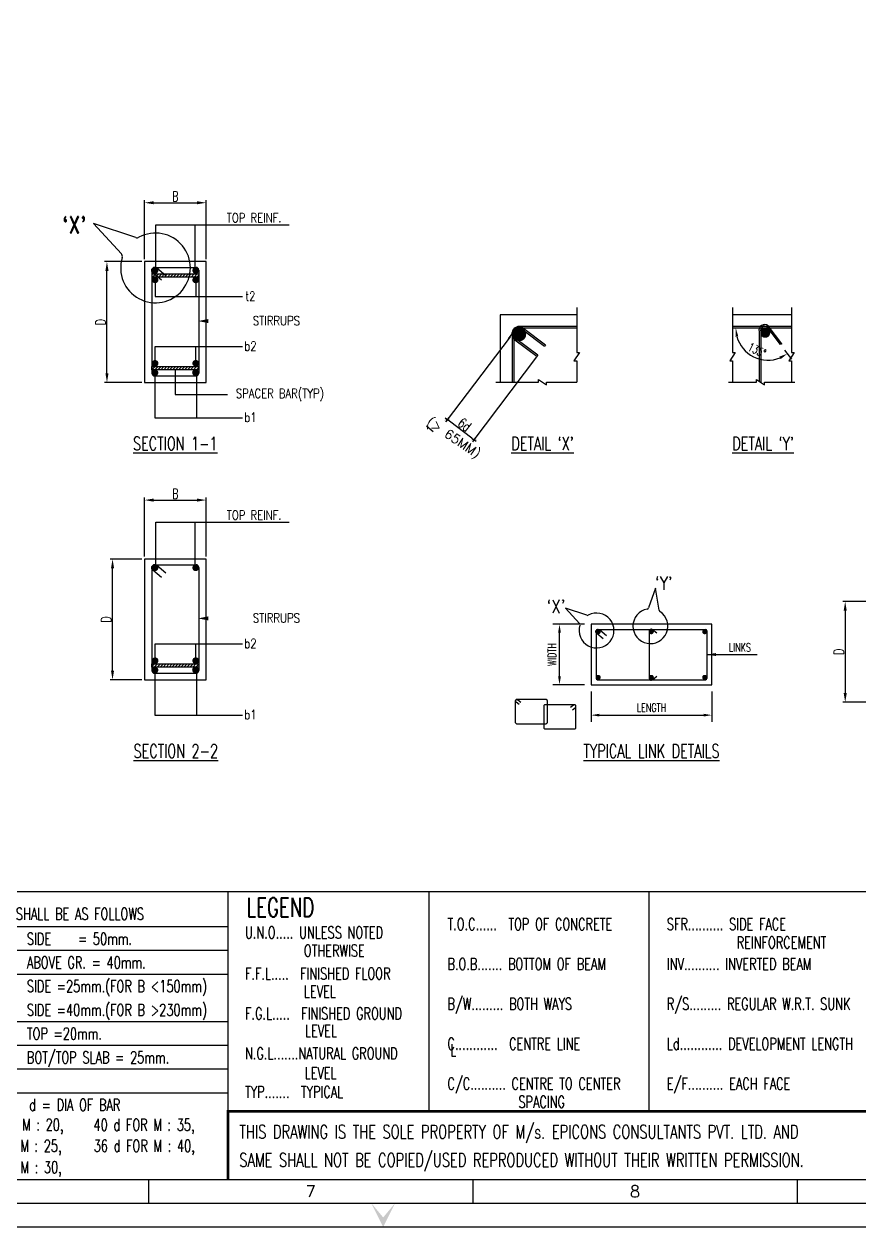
# Model space of a CAD drawing. Extents: x 520771 to 639546, y -254136 to -170582.
# Drawn here: x 576447 to 601327, y -254136 to -218305 of the extents above; entities that cross this region are included whole.
import ezdxf
from ezdxf.enums import TextEntityAlignment as Align

# ---------------------------------------------------------------- set-up
doc = ezdxf.new("R2010")
doc.units = 0
doc.header["$LTSCALE"] = 500
doc.header["$MEASUREMENT"] = 0
doc.layers.get('DEFPOINTS').update_dxf_attribs({"color": 4})
for name, color, linetype in [('BEAM', 4, 'Continuous'), ('DIM', 5, 'Continuous'), ('DIM1', 5, 'Continuous'), ('LINK', 2, 'Continuous'), ('notes', 1, 'Continuous'), ('PNA', 10, 'Continuous'), ('REINFORCEMENT', 6, 'Continuous'), ('STEEL', 6, 'Continuous'), ('TEXT (SHEET)', 4, 'Continuous'), ('TEXT1', 2, 'Continuous'), ('TITLE', 4, 'Continuous'), ('TXT', 4, 'Continuous'), ('TXT1', 2, 'Continuous')]:
    doc.layers.add(name, color=color, linetype=linetype)
doc.layers.add('HEADING-TXT', color=1, linetype='Continuous', lineweight=25)
doc.styles.add('ROMAND', font='romand')
doc.styles.add('ROMANS', font='r.shx', dxfattribs={"width": 0.7, "bigfont": 'bigfont.shx'})
doc.styles.add('ROMENT', font='r.shx', dxfattribs={"bigfont": 'bigfont.shx'})
doc.dimstyles.new('Copy of INT2TIMES', dxfattribs={"dimtxt": 300, "dimasz": 275, "dimexe": 75, "dimexo": 75, "dimgap": 40, "dimtad": 1, "dimdec": 0, "dimlfac": 0.5, "dimrnd": 5, "dimzin": 0, "dimdsep": 46, "dimtxsty": 'ROMANS', "dimcen": -1, "dimclrd": 5, "dimclre": 5, "dimclrt": 4, "dimadec": 0, "dimazin": 0, "dimtfac": 1, "dimtdec": 0, "dimtix": 1, "dimtofl": 0, "dimtmove": 2, "dimatfit": 3, "dimfxl": 1, "dimtolj": 1, "dimtzin": 0, "dimarcsym": 0})
doc.dimstyles.new('dim25', dxfattribs={"dimtxt": 250, "dimasz": 250, "dimexe": 200, "dimexo": 200, "dimgap": 100, "dimtad": 1, "dimdec": 0, "dimlfac": 0.25, "dimzin": 0, "dimdsep": 46, "dimtxsty": 'ROMANS', "dimcen": 0, "dimclrd": 5, "dimclre": 5, "dimclrt": 4, "dimadec": 0, "dimazin": 0, "dimtfac": 1, "dimtdec": 0, "dimtix": 1, "dimtofl": 0, "dimtmove": 2, "dimatfit": 3, "dimfxl": 1, "dimtolj": 1, "dimtzin": 0, "dimlwd": -1, "dimlwe": -1, "dimarcsym": 0})
doc.dimstyles.new('INT$7', dxfattribs={"dimtxt": 9, "dimasz": 8, "dimexe": 8, "dimexo": 3, "dimgap": 2, "dimtad": 1, "dimdec": 0, "dimzin": 0, "dimdsep": 46, "dimtxsty": 'ROMANS', "dimblk": 'DIMTICK', "dimcen": -0.25, "dimclrd": 5, "dimclre": 5, "dimclrt": 4, "dimadec": 0, "dimazin": 0, "dimtfac": 1, "dimtdec": 0, "dimtix": 1, "dimtofl": 0, "dimtmove": 2, "dimatfit": 3, "dimldrblk": 'DIMTICK', "dimfxl": 1, "dimtolj": 1, "dimtzin": 0, "dimarcsym": 0})
doc.dimstyles.new('INT25', dxfattribs={"dimtxt": 250, "dimasz": 80, "dimexe": 60, "dimexo": 60, "dimgap": 40, "dimtad": 1, "dimdec": 0, "dimlfac": 0.25, "dimzin": 0, "dimdsep": 46, "dimtxsty": 'ROMANS', "dimblk": 'DIMTICK', "dimblk1": 'DIMTICK', "dimblk2": 'DIMTICK', "dimsah": 1, "dimcen": -0.25, "dimclrd": 7, "dimclre": 7, "dimclrt": 4, "dimadec": 0, "dimazin": 0, "dimtfac": 1, "dimtdec": 0, "dimtix": 1, "dimtofl": 0, "dimtmove": 2, "dimatfit": 3, "dimldrblk": 'DIMTICK', "dimfxl": 1, "dimtolj": 1, "dimtzin": 0, "dimarcsym": 0})
pattern_1 = [(45, (20860.83, -99185.747), (-44.194174, 44.194174), [])]

# ---------------------------------------------------------------- blocks, each defined once
blk = doc.blocks.new('FOLDER')
at = {"layer": 'PNA'}
for points in [[(-1250, 2500), (0, 0), (0, 1000)], [(1250, 2500), (0, 0), (0, 1000)]]:
    blk.add_solid(points, dxfattribs=at)
blk = doc.blocks.new('A1')
at = {"color": 1}
blk.add_line((81794, 6959), (1969, 6959), dxfattribs=at)
at = {"flags": 128}
blk.add_lwpolyline([(0, 0), (82779, 0), (82779, 58231), (0, 58231)], close=True, dxfattribs=at)
at = {"color": 1, "const_width": 56.6}
blk.add_lwpolyline([(43041, 985), (43041, 2401), (58867, 2401)], dxfattribs=at)
at = {"layer": 'PNA'}
for p, q in [((41389, 984), (41389, 492)), ((48124, 984), (48124, 492)), ((54858, 984), (54858, 492))]:
    blk.add_line(p, q, dxfattribs=at)
at = {"layer": 'PNA', "color": 1}
for points in [[(984, 492), (82287, 492), (82287, 57739), (984, 57739)], [(1969, 984), (81794, 984), (81794, 57247), (1969, 57247)]]:
    blk.add_lwpolyline(points, close=True, dxfattribs=at)
at = {"layer": 'PNA', "xscale": 0.1968578388914466, "yscale": 0.1968578388914466, "zscale": 0.1968578388914466}
blk.add_blockref('FOLDER', (46262, 0), dxfattribs=at)
at = {"layer": 'PNA', "style": 'ROMANS'}
for s, p in [('7', (44757, 738)), ('8', (51491, 738))]:
    blk.add_text(s, height=246, dxfattribs=at).set_placement(p, align=Align.MIDDLE)
at = {"layer": 'TEXT (SHEET)', "color": 4, "style": 'ROMANS', "width": 0.7}
for s, p in [('THIS DRAWING IS THE SOLE PROPERTY OF M/s. EPICONS CONSULTANTS PVT. LTD. AND', (43274, 1833)), ('SAME SHALL NOT BE COPIED/USED REPRODUCED WITHOUT THEIR WRITTEN PERMISSION.', (43274, 1247))]:
    blk.add_text(s, height=283.16, dxfattribs=at).set_placement(p)
blk = doc.blocks.new('DIMTICK')
for p, q in [((-1, 0), (1, 0)), ((0, 1), (0, -1))]:
    blk.add_line(p, q)
at = {"color": 2, "const_width": 0.1}
blk.add_lwpolyline([(0.71, 0.71), (-0.71, -0.71)], dxfattribs=at)
blk = doc.blocks.new('*D45')
at = {"layer": 'DEFPOINTS', "color": 0, "transparency": 16777216}
for p in [(590965, -227573), (591756, -228170), (589065, -230089)]:
    blk.add_point(p, dxfattribs=at)
at = {"layer": 'DIM', "color": 7, "lineweight": -2, "transparency": 16777216}
for p, q in [((590929, -227621), (589029, -230137)), ((591720, -228218), (589820, -230734)), ((589792, -230638), (589129, -230137))]:
    blk.add_line(p, q, dxfattribs=at)
at = {"layer": 'DIM', "color": 7, "lineweight": -2, "transparency": 16777216, "xscale": 80, "yscale": 80, "zscale": 80}
for p, rotation in [((589065, -230089), 142.9439558411094), ((589856, -230686), 322.9439558411094)]:
    blk.add_blockref('DIMTICK', p, dxfattribs=dict(at, rotation=rotation))
at = {"layer": 'DIM', "color": 4, "transparency": 16777216, "insert": (589575, -230236), "char_height": 250, "attachment_point": 5, "rotation": 322.944, "style": 'ROMANS'}
blk.add_mtext('\\A1;{\\H1.2x;6d}', dxfattribs=at)
blk = doc.blocks.new('*D46')
at = {"layer": 'DEFPOINTS', "color": 0, "ltscale": 2, "transparency": 16777216}
for p in [(581875, -223628), (580035, -225382), (581875, -225382)]:
    blk.add_point(p, dxfattribs=at)
at = {"layer": 'DIM', "color": 5, "lineweight": -2, "ltscale": 2, "transparency": 16777216}
for p, q in [((580035, -225307), (580035, -223553)), ((581875, -225307), (581875, -223553)), ((580310, -223628), (581600, -223628))]:
    blk.add_line(p, q, dxfattribs=at)
at = {"layer": 'DIM', "color": 5, "ltscale": 2, "transparency": 16777216}
for points in [[(580310, -223582), (580310, -223674), (580035, -223628)], [(581600, -223582), (581600, -223674), (581875, -223628)]]:
    blk.add_solid(points, dxfattribs=at)
at = {"layer": 'DIM', "color": 4, "ltscale": 2, "transparency": 16777216, "insert": (580955, -223438), "char_height": 300, "attachment_point": 5, "style": 'ROMANS'}
blk.add_mtext('\\A1;B', dxfattribs=at)
blk = doc.blocks.new('*D48')
at = {"layer": 'DEFPOINTS', "color": 0, "ltscale": 2, "transparency": 16777216}
for p in [(578918, -225382), (580035, -225382), (580035, -228982)]:
    blk.add_point(p, dxfattribs=at)
at = {"layer": 'DIM', "color": 5, "lineweight": -2, "ltscale": 2, "transparency": 16777216}
for p, q in [((579960, -225382), (578843, -225382)), ((578918, -228707), (578918, -225657)), ((579960, -228982), (578843, -228982))]:
    blk.add_line(p, q, dxfattribs=at)
at = {"layer": 'DIM', "color": 5, "ltscale": 2, "transparency": 16777216}
for points in [[(578872, -225657), (578964, -225657), (578918, -225382)], [(578872, -228707), (578964, -228707), (578918, -228982)]]:
    blk.add_solid(points, dxfattribs=at)
at = {"layer": 'DIM', "color": 4, "ltscale": 2, "transparency": 16777216, "insert": (578728, -227182), "char_height": 300, "attachment_point": 5, "rotation": 90, "style": 'ROMANS'}
blk.add_mtext('\\A1;D', dxfattribs=at)
blk = doc.blocks.new('*D83')
at = {"layer": 'DEFPOINTS', "color": 0, "ltscale": 2, "transparency": 16777216}
for p in [(581875, -232485), (580035, -234240), (581875, -234240)]:
    blk.add_point(p, dxfattribs=at)
at = {"layer": 'DIM', "color": 5, "lineweight": -2, "ltscale": 2, "transparency": 16777216}
for p, q in [((580035, -234165), (580035, -232410)), ((580310, -232485), (581600, -232485)), ((581875, -234165), (581875, -232410))]:
    blk.add_line(p, q, dxfattribs=at)
at = {"layer": 'DIM', "color": 5, "ltscale": 2, "transparency": 16777216}
for points in [[(580310, -232439), (580310, -232531), (580035, -232485)], [(581600, -232439), (581600, -232531), (581875, -232485)]]:
    blk.add_solid(points, dxfattribs=at)
at = {"layer": 'DIM', "color": 4, "ltscale": 2, "transparency": 16777216, "insert": (580955, -232295), "char_height": 300, "attachment_point": 5, "style": 'ROMANS'}
blk.add_mtext('\\A1;B', dxfattribs=at)
blk = doc.blocks.new('*D84')
at = {"layer": 'DEFPOINTS', "color": 0, "ltscale": 2, "transparency": 16777216}
for p in [(579084, -234240), (580035, -234240), (580035, -237840)]:
    blk.add_point(p, dxfattribs=at)
at = {"layer": 'DIM', "color": 5, "lineweight": -2, "ltscale": 2, "transparency": 16777216}
for p, q in [((579960, -234240), (579009, -234240)), ((579084, -237565), (579084, -234515)), ((579960, -237840), (579009, -237840))]:
    blk.add_line(p, q, dxfattribs=at)
at = {"layer": 'DIM', "color": 5, "ltscale": 2, "transparency": 16777216}
for points in [[(579038, -234515), (579130, -234515), (579084, -234240)], [(579038, -237565), (579130, -237565), (579084, -237840)]]:
    blk.add_solid(points, dxfattribs=at)
at = {"layer": 'DIM', "color": 4, "ltscale": 2, "transparency": 16777216, "insert": (578894, -236040), "char_height": 300, "attachment_point": 5, "rotation": 90, "style": 'ROMANS'}
blk.add_mtext('\\A1;D', dxfattribs=at)
blk = doc.blocks.new('*D85')
at = {"layer": 'DEFPOINTS', "color": 0, "transparency": 16777216}
for p in [(592404, -236185), (593345, -236185), (593345, -237985)]:
    blk.add_point(p, dxfattribs=at)
at = {"layer": 'DIM', "color": 5, "transparency": 16777216}
for p, q in [((593145, -236185), (592204, -236185)), ((592404, -237735), (592404, -236435)), ((593145, -237985), (592204, -237985))]:
    blk.add_line(p, q, dxfattribs=at)
for points in [[(592362, -236435), (592445, -236435), (592404, -236185)], [(592362, -237735), (592445, -237735), (592404, -237985)]]:
    blk.add_solid(points, dxfattribs=at)
at = {"layer": 'DIM', "color": 4, "transparency": 16777216, "insert": (592179, -237085), "char_height": 250, "attachment_point": 5, "rotation": 90, "style": 'ROMANS'}
blk.add_mtext('\\A1;WIDTH', dxfattribs=at)
blk = doc.blocks.new('*D86')
at = {"layer": 'DEFPOINTS', "color": 0, "transparency": 16777216}
for p in [(593345, -237985), (596945, -237985), (596945, -238891)]:
    blk.add_point(p, dxfattribs=at)
at = {"layer": 'DIM', "color": 5, "transparency": 16777216}
for p, q in [((593345, -238185), (593345, -239091)), ((596945, -238185), (596945, -239091)), ((593595, -238891), (596695, -238891))]:
    blk.add_line(p, q, dxfattribs=at)
for points in [[(593595, -238849), (593595, -238932), (593345, -238891)], [(596695, -238849), (596695, -238932), (596945, -238891)]]:
    blk.add_solid(points, dxfattribs=at)
at = {"layer": 'DIM', "color": 4, "transparency": 16777216, "insert": (595145, -238666), "char_height": 250, "attachment_point": 5, "style": 'ROMANS'}
blk.add_mtext('\\A1;LENGTH', dxfattribs=at)
blk = doc.blocks.new('*D87')
at = {"layer": 'DEFPOINTS', "color": 0, "transparency": 16777216}
for p in [(597558, -227362), (598588, -227328), (599318, -227362), (598987, -227854), (597907, -228007)]:
    blk.add_point(p, dxfattribs=at)
at = {"layer": 'DIM', "color": 5, "transparency": 16777216}
blk.add_line((599108, -228014), (599313, -228284), dxfattribs=at)
blk.add_arc((598614, -227362), 957, 195.0031, 292.1583, dxfattribs=at)
for points in [[(597648, -227615), (597731, -227604), (597657, -227362)], [(598955, -228212), (598996, -228285), (599193, -228125)]]:
    blk.add_solid(points, dxfattribs=at)
at = {"layer": 'DIM', "color": 4, "transparency": 16777216, "insert": (598288, -228018), "char_height": 250, "attachment_point": 5, "rotation": 333.5807, "style": 'ROMANS'}
blk.add_mtext('\\A1;135%%D', dxfattribs=at)
blk = doc.blocks.new('*D90')
at = {"layer": 'DEFPOINTS', "color": 0, "ltscale": 2, "transparency": 16777216}
for p in [(602177, -235507), (600918, -238507), (602177, -238507)]:
    blk.add_point(p, dxfattribs=at)
at = {"layer": 'DIM', "color": 5, "lineweight": -2, "ltscale": 2, "transparency": 16777216}
for p, q in [((602102, -235507), (600843, -235507)), ((600918, -235782), (600918, -238232)), ((602102, -238507), (600843, -238507))]:
    blk.add_line(p, q, dxfattribs=at)
at = {"layer": 'DIM', "color": 5, "ltscale": 2, "transparency": 16777216}
for points in [[(600872, -235782), (600964, -235782), (600918, -235507)], [(600872, -238232), (600964, -238232), (600918, -238507)]]:
    blk.add_solid(points, dxfattribs=at)
at = {"layer": 'DIM', "color": 4, "ltscale": 2, "transparency": 16777216, "insert": (600728, -237007), "char_height": 300, "attachment_point": 5, "rotation": 90, "style": 'ROMANS'}
blk.add_mtext('\\A1;D', dxfattribs=at)

msp = doc.modelspace()

# ---------------------------------------------------------------- hatches: boundary and pattern name
h = msp.add_hatch()
h.set_pattern_fill('ANSI31', color=256, scale=500, style=0)
h.set_pattern_definition(pattern_1)
h.paths.add_polyline_path([(581658.5, -225745.4), (580263.1, -225745.4), (580263.1, -225841.7), (581658.5, -225841.7)])
h = msp.add_hatch()
h.set_pattern_fill('ANSI31', color=256, scale=500, style=0)
h.set_pattern_definition(pattern_1)
h.paths.add_polyline_path([(581652.5, -228504.9), (580257.1, -228504.9), (580257.1, -228601.1), (581652.5, -228601.1)])
h = msp.add_hatch()
h.set_pattern_fill('ANSI31', color=256, scale=500, style=0)
h.set_pattern_definition([(45, (13947.83, -108042.883), (-44.194174, 44.194174), [])])
h.paths.add_polyline_path([(581652.5, -237362), (580257.1, -237362), (580257.1, -237458.3), (581652.5, -237458.3)])

# ---------------------------------------------------------------- linework, layer by layer
for points in [[(580263.1, -225745.4), (581658.5, -225745.4), (581658.5, -225841.7), (580263.1, -225841.7)], [(580257.1, -228504.9), (581652.5, -228504.9), (581652.5, -228601.1), (580257.1, -228601.1)], [(580257.1, -237362), (581652.5, -237362), (581652.5, -237458.3), (580257.1, -237458.3)]]:
    msp.add_lwpolyline(points, close=True)
at = {"layer": 'BEAM'}
for points in [[(581874.8, -225382.4), (580034.8, -225382.4), (580034.8, -228982.4), (581874.8, -228982.4)], [(581874.8, -234239.5), (580034.8, -234239.5), (580034.8, -237839.5), (581874.8, -237839.5)], [(596944.8, -236185.2), (593344.8, -236185.2), (593344.8, -237985.2), (596944.8, -237985.2)]]:
    msp.add_lwpolyline(points, close=True, dxfattribs=at)
for points in [[(592918.3, -226964.5), (590640.3, -226964.5), (590640.3, -228971.8)], [(599318.1, -226964.5), (597558.4, -226964.5)]]:
    msp.add_lwpolyline(points, dxfattribs=at)
for points in [[(591125.9, -239144.9), (592003, -239144.9, 0.4142136), (592043, -239104.9), (592043, -238464.9, 0.4142136), (592003, -238424.9), (591125.9, -238424.9, 0.4142136), (591085.9, -238464.9), (591085.9, -239104.9, 0.4142136)], [(591973.7, -239302.6), (592853.1, -239302.6, 0.4142136), (592893.1, -239262.6), (592893.1, -238622.6, 0.4142136), (592853.1, -238582.6), (591973.7, -238582.6, 0.4142136), (591933.7, -238622.6), (591933.7, -239262.6, 0.4142136)]]:
    msp.add_lwpolyline(points, format="xyb", close=True, dxfattribs=at)
for points in [[(591198.7, -238571.1), (591109.7, -238503.7, -1), (591160.8, -238436.1), (591251.8, -238505)], [(592787.4, -238728.8), (592876.5, -238661.4, 1), (592825.3, -238593.8), (592734.3, -238662.7)]]:
    msp.add_lwpolyline(points, format="xyb", dxfattribs=at)
at = {"layer": 'DIM'}
for p, q in [((578512.1, -224244.6), (579346.7, -225144.7)), ((579775.1, -224665), (578512.1, -224244.6)), ((580374.9, -224281.4), (584344, -224281.4)), ((590882.9, -227681.9), (591087.2, -227411.4)), ((580374.9, -233138.5), (584344, -233138.5)), ((595260, -235111), (595059.9, -235691.2)), ((595372.4, -235767), (595260, -235111)), ((593213.6, -235916.4), (592582.1, -235706.2)), ((592582.1, -235706.2), (592999.4, -236156.3))]:
    msp.add_line(p, q, dxfattribs=at)
at = {"layer": 'DIM', "ltscale": 2}
for p, q in [((580352.3, -225924.5), (580352.3, -226423.8)), ((581562.9, -225926.6), (581562.9, -226425.9)), ((580352.3, -226423.8), (582952.8, -226423.8)), ((580352.3, -228412.7), (580352.3, -227913.4)), ((580352.3, -227913.4), (582952.8, -227913.4)), ((581562.9, -228410.6), (581562.9, -227911.3)), ((580348.6, -228640.3), (580348.6, -230033.4)), ((580348.6, -230033.4), (582952.8, -230033.4)), ((580352.3, -237269.8), (580352.3, -236770.5)), ((580352.3, -236770.5), (582952.8, -236770.5)), ((581562.9, -237267.7), (581562.9, -236768.4)), ((580348.6, -237497.5), (580348.6, -238890.5)), ((580348.6, -238890.5), (582952.8, -238890.5))]:
    msp.add_line(p, q, dxfattribs=at)
at = {"layer": 'DIM'}
for points in [[(592918.3, -226747.8), (592918.3, -228089.3), (593001.5, -228089.3), (592835.1, -228332.7), (592918.3, -228332.7), (592918.3, -228971.8)], [(597558.4, -226747.8), (597558.4, -228089.3), (597641.5, -228089.3), (597475.2, -228332.7), (597558.4, -228332.7), (597558.4, -228971.8)], [(599318.1, -226747.8), (599318.1, -228089.3), (599401.3, -228089.3), (599234.9, -228332.7), (599318.1, -228332.7), (599318.1, -228971.8)], [(590503.3, -228971.8), (591775.7, -228971.8), (591775.7, -228888.6), (592019.1, -229055), (592019.1, -228971.8), (592918.3, -228971.8)], [(597436.6, -228971.8), (598270.5, -228971.8), (598270.5, -228888.6), (598513.9, -229055), (598513.9, -228971.8), (599413.1, -228971.8)]]:
    msp.add_lwpolyline(points, dxfattribs=at)
at = {"layer": 'DIM', "ltscale": 2, "flags": 128}
for points in [[(583202.2, -227151.5, 0, 0, 0), (581637.2, -227151.5, 0, 122.4, 0), (581943, -227151.5, 0, 0, 0)], [(583202.2, -236008.6, 0, 0, 0), (581637.2, -236008.6, 0, 122.4, 0), (581943, -236008.6, 0, 0, 0)]]:
    msp.add_lwpolyline(points, format="xyseb", dxfattribs=at)
at = {"layer": 'DIM'}
for points, const_width in [([(591110.6, -227550.7, 1), (591310.6, -227550.7, 1)], 200), ([(598458.6, -227501.1, 1), (598608.6, -227501.1, 1)], 150)]:
    msp.add_lwpolyline(points, format="xyb", close=True, dxfattribs=dict(at, const_width=const_width))
for centre, radius, start, end in [((580364.8, -225569.4), 1038.1, 162.76996, 118.45737), ((579813, -224551.2), 120, 251.5869, 298.45737), ((579258.7, -225226.3), 120, 342.76996, 42.83372), ((595112.8, -236240.3), 519.1, 100.91017, 56.59758), ((595003.2, -235671.7), 60, 280.91017, 340.97393), ((593508.5, -236368.6), 519.1, 162.76996, 118.45737), ((593232.5, -235859.5), 60, 251.5869, 298.45737), ((595431.6, -235756.9), 60, 189.72711, 236.59758)]:
    msp.add_arc(centre, radius, start, end, dxfattribs=at)
at = {"layer": 'DIM1'}
for p, q in [((580374.9, -225551.9), (580374.9, -224281.4)), ((581545, -225551.9), (581545, -224281.4)), ((581588.9, -228640.3), (581588.9, -230033.4)), ((580374.9, -234409.1), (580374.9, -233138.5)), ((581545, -234409.1), (581545, -233138.5)), ((581588.9, -237497.5), (581588.9, -238890.5))]:
    msp.add_line(p, q, dxfattribs=at)
at = {"layer": 'DIM1', "const_width": 75}
for points in [[(593520.5, -236406.8, 1), (593595.5, -236406.8, 1)], [(595102.8, -236406.8, 1), (595177.8, -236406.8, 1)], [(596693.2, -236406.8, 1), (596768.2, -236406.8, 1)], [(593520.5, -237764.8, -1), (593595.5, -237764.8, -1)], [(595102.8, -237764.8, -1), (595177.8, -237764.8, -1)], [(596693.2, -237764.8, -1), (596768.2, -237764.8, -1)]]:
    msp.add_lwpolyline(points, format="xyb", close=True, dxfattribs=at)
at = {"layer": 'LINK'}
for p, q in [((598353.5, -227462.4), (598353.5, -228957.6)), ((598403.5, -227455.7), (598403.5, -228991.8)), ((598987.3, -227854.2), (598588.4, -227327.8)), ((599029.2, -227831.3), (598618.5, -227291.3)), ((591990.4, -227859.6), (591960.2, -227899.5)), ((599028.4, -227831.7), (598987.3, -227854.2)), ((591756, -228170.1), (591725.8, -228210))]:
    msp.add_line(p, q, dxfattribs=at)
for points in [[(591725.8, -228210), (591076.6, -227719.7, -1), (591341.4, -227369.6), (591990.4, -227859.6)], [(592918.3, -227314.5), (591200.3, -227314.5, 0.4142136), (590990.3, -227524.5), (590990.3, -228971.8)], [(591756, -228170.1), (591106.7, -227679.8, -1), (591311.3, -227409.5), (591960.2, -227899.5)], [(592918.3, -227364.5), (591200.3, -227364.5, 0.4142136), (591040.3, -227524.5), (591040.3, -228971.8)]]:
    msp.add_lwpolyline(points, format="xyb", dxfattribs=at)
for points in [[(599318.1, -227311.8), (597558.4, -227311.8)], [(599318.1, -227361.8), (597558.4, -227361.8)]]:
    msp.add_lwpolyline(points, dxfattribs=at)
for centre, radius, start, end in [((598515, -227421.8), 166.6, 51.58635, 194.08083), ((598516.1, -227421), 117.9, 52.21876, 197.1081)]:
    msp.add_arc(centre, radius, start, end, dxfattribs=at)
at = {"layer": 'REINFORCEMENT', "linetype": 'Continuous', "const_width": 100}
for points in [[(580302.3, -225642.1, 1), (580402.3, -225642.1, 1)], [(581512.9, -225644.2, 1), (581612.9, -225644.2, 1)], [(580302.3, -225924.5, 1), (580402.3, -225924.5, 1)], [(581512.9, -225926.6, 1), (581612.9, -225926.6, 1)], [(580298.6, -228690.3, 1), (580398.6, -228690.3, 1)], [(580302.3, -228412.7, -1), (580402.3, -228412.7, -1)], [(581506.9, -228686.1, 1), (581606.9, -228686.1, 1)], [(581512.9, -228410.6, -1), (581612.9, -228410.6, -1)], [(580302.3, -234499.2, 1), (580402.3, -234499.2, 1)], [(581512.9, -234501.3, 1), (581612.9, -234501.3, 1)], [(580302.3, -237269.8, -1), (580402.3, -237269.8, -1)], [(581512.9, -237267.7, -1), (581612.9, -237267.7, -1)], [(580298.6, -237547.5, 1), (580398.6, -237547.5, 1)], [(581506.9, -237543.2, 1), (581606.9, -237543.2, 1)]]:
    msp.add_lwpolyline(points, format="xyb", close=True, dxfattribs=at)
at = {"layer": 'STEEL'}
for p, q in [((580257.1, -225631.9), (580257.1, -228705.3)), ((580337.1, -225551.9), (581572.5, -225551.9)), ((581652.5, -225631.9), (581652.5, -228705.3)), ((580337.1, -228785.3), (581572.5, -228785.3)), ((580257.1, -234489.1), (580257.1, -237562.4)), ((580337.1, -234409.1), (581572.5, -234409.1)), ((581652.5, -234489.1), (581652.5, -237562.4)), ((593494.8, -236375.2), (593494.8, -237795.2)), ((593534.8, -236335.2), (596754.8, -236335.2)), ((596794.8, -236375.2), (596794.8, -237795.2)), ((580337.1, -237642.4), (581572.5, -237642.4)), ((593534.8, -237835.2), (596754.8, -237835.2))]:
    msp.add_line(p, q, dxfattribs=at)
for points in [[(580543.6, -225930.1), (580285.3, -225715.8, -1), (580406.7, -225569.4), (580676.6, -225793.2)], [(580543.6, -234787.2), (580285.3, -234572.9, -1), (580406.7, -234426.5), (580676.6, -234650.3)], [(593707.3, -236618.9), (593513.5, -236458.2, -1), (593604.6, -236348.4), (593807, -236516.2)], [(595308.6, -236451.1), (595177.9, -236346.1, 0.6295867), (595080.3, -236392.9), (595080.3, -237790.3, 0.6295867), (595177.9, -237837.1), (595308.6, -237732)]]:
    msp.add_lwpolyline(points, format="xyb", dxfattribs=at)
for centre, radius, start, end in [((580337.1, -225631.9), 80, 90, 180), ((581572.5, -225631.9), 80, 0, 90), ((580337.1, -228705.3), 80, 180, 270), ((581572.5, -228705.3), 80, 270, 0), ((580337.1, -234489.1), 80, 90, 180), ((581572.5, -234489.1), 80, 0, 90), ((593534.8, -236375.2), 40, 90, 180), ((596754.8, -236375.2), 40, 0, 90), ((580337.1, -237562.4), 80, 180, 270), ((581572.5, -237562.4), 80, 270, 0), ((593534.8, -237795.2), 40, 180, 270), ((596754.8, -237795.2), 40, 270, 0)]:
    msp.add_arc(centre, radius, start, end, dxfattribs=at)
at = {"layer": 'TEXT1', "color": 5}
for p, q in [((582528.8, -245905.3), (565488, -245905.3)), ((582528.8, -246612.1), (565488, -246612.1)), ((582528.8, -246612.1), (565488, -246612.1)), ((582528.8, -248025.7), (565488, -248025.7)), ((582528.8, -248732.6), (565488, -248732.6)), ((582528.8, -248732.6), (565488, -248732.6)), ((582528.8, -249439.4), (565488, -249439.4)), ((582528.8, -250146.2), (565488, -250146.2))]:
    msp.add_line(p, q, dxfattribs=at)
at = {"layer": 'TITLE', "color": 0}
for p, q in [((588524.2, -250691.2), (588524.2, -244150.1)), ((595078.6, -250691.2), (595078.6, -244150.1)), ((582528.8, -245198.4), (565488, -245198.4))]:
    msp.add_line(p, q, dxfattribs=at)
msp.add_lwpolyline([(582528.8, -244150.1), (565488, -244150.1), (565488, -252725.7), (582528.8, -252722.7)], close=True, dxfattribs=at)
at = {"layer": 'TXT', "linetype": 'ByBlock'}
msp.add_line((588439.9, -230272.7), (588635.3, -230437.8), dxfattribs=at)

# ---------------------------------------------------------------- block references
at = {"xscale": 1.434849416022188, "yscale": 1.434849416022188, "zscale": 1.434849416123004}
msp.add_blockref('A1', (520770.9, -254135.6), dxfattribs=at)

# ---------------------------------------------------------------- texts
at = {"layer": 'HEADING-TXT', "color": 6, "style": 'ROMANS', "width": 0.7}
for s, p in [('%%USECTION 1-1', (580954.8, -230798.6)), ("%%UDETAIL `X'", (591897.4, -230798.6)), ("%%UDETAIL `Y'", (598468.6, -230798.6)), ('%%USECTION 2-2', (580968.4, -239959)), ('%%UTYPICAL LINK DETAILS', (595144.8, -239959))]:
    msp.add_text(s, height=400, dxfattribs=at).set_placement(p, align=Align.MIDDLE_CENTER)
msp.add_text('LEGEND', height=565.46, dxfattribs=at).set_placement((583075.3, -244899.9))
at = {"layer": 'notes', "color": 4, "style": 'ROMANS', "width": 0.7}
for s, height, p in [('SHALL BE AS FOLLOWS', 353.411, (576203.8, -244987.3)), ('T.O.C......  TOP OF CONCRETE', 353.411, (589065.9, -245291.3)), ('SFR.......... SIDE FACE', 353.411, (595602.5, -245291.3)), ('U.N.O..... UNLESS NOTED', 353.411, (583031.7, -245540.8)), ('OTHERWISE', 353.41, (584785.9, -246083.7)), ('REINFORCEMENT', 353.411, (597682, -245842.5)), ('B.O.B....... BOTTOM OF BEAM', 353.411, (589065.9, -246479.4)), ('INV.......... INVERTED BEAM', 353.411, (595602.5, -246479.4)), ('F.F.L.....  FINISHED FLOOR', 353.411, (583031.7, -246766.4)), ('LEVEL', 353.41, (584786.3, -247300.1)), ('B/W......... BOTH WAYS', 353.411, (589065.9, -247667.6)), ('R/S......... REGULAR W.R.T. SUNK', 353.411, (595602.5, -247667.6)), ('F.G.L.....  FINISHED GROUND', 353.411, (583031.7, -247954.6)), ('LEVEL', 353.41, (584818.1, -248471.5)), ('C............  CENTRE LINE', 353.411, (589065.9, -248855.8)), ('Ld............ DEVELOPMENT LENGTH', 353.411, (595602.5, -248855.8)), ('N.G.L.......NATURAL GROUND', 353.411, (583031.7, -249142.7)), ('L', 353.4, (589149.5, -249044.8)), ('LEVEL', 353.41, (584807.1, -249725.7)), ('C/C.......... CENTRE TO CENTER', 353.411, (589065.9, -250043.9)), ('E/F.......... EACH FACE', 353.411, (595602.5, -250043.9)), ('TYP.......  TYPICAL', 353.411, (583031.7, -250291.2)), ('SPACING', 353.41, (591179.7, -250587.6)), ('  57 d FOR M : 20,', 353.411, (574270.9, -251266.2, -226772.5)), ('40 d FOR M : 35,', 353.411, (578517.3, -251268.8, -226772.5)), ('49 d FOR M : 25,', 353.411, (574553, -251896.7, -226772.5)), ('36 d FOR M : 40,', 353.411, (578523.3, -251893.8, -226772.5)), ('46 d FOR M : 30,', 353.411, (574559.2, -252535.4, -226772.5))]:
    msp.add_text(s, height=height, dxfattribs=at).set_placement(p)
for s, height, p in [('SIDE    = 50mm.', 353.411, (576531.8, -245551.9)), ('ABOVE GR. = 40mm.', 353.411, (576531.8, -246258.7)), ('SIDE =25mm.(FOR B <150mm)', 353.411, (576531.8, -246965.5)), ('SIDE =40mm.(FOR B >230mm)', 353.411, (576531.8, -247672.3)), ('TOP =20mm.', 353.41, (576531.8, -248379.1)), ('BOT/TOP SLAB = 25mm.', 353.411, (576531.8, -249086)), ('7. LAP LENGTH (Ld) FOR H.Y.S. DEFORMED BAR(Fe-500)   d = DIA OF BAR', 353.411, (565618, -250499.6))]:
    msp.add_text(s, height=height, dxfattribs=at).set_placement(p, align=Align.MIDDLE_LEFT)
at = {"layer": 'TXT', "linetype": 'ByBlock', "style": 'ROMANS', "width": 0.8}
for s, p in [('TOP REINF.', (583303.1, -224075.5)), ('t2', (583193.6, -226408.1)), ('b2', (583193.6, -227897.6)), ('SPACER BAR(TYP)', (584072.4, -229326.8)), ('b1', (583193.6, -230017.6)), ('TOP REINF.', (583303.1, -232932.6)), ('b2', (583193.6, -236754.7)), ('b1', (583193.6, -238874.8))]:
    msp.add_text(s, height=275, dxfattribs=at).set_placement(p, align=Align.MIDDLE)
at = {"layer": 'TXT', "style": 'ROMENT', "width": 0.8}
for p in [(583264.8, -227277.9), (583264.8, -236135)]:
    msp.add_text('STIRRUPS', height=275, dxfattribs=at).set_placement(p)
at = {"layer": 'TXT', "linetype": 'ByBlock', "style": 'ROMANS'}
msp.add_text('(> 65MM)', height=275, rotation=325.79063, dxfattribs=at).set_placement((589244.4, -230638.1), align=Align.MIDDLE)
at = {"layer": 'TXT', "style": 'ROMENT', "width": 0.7}
msp.add_text('LINKS', height=250, dxfattribs=at).set_placement((597780.6, -236873.8), align=Align.MIDDLE)
at = {"layer": 'TXT1', "style": 'ROMAND', "width": 0.8}
for s, height, p in [("`X'", 500, (577946.9, -224534.4)), ("`Y'", 400, (595509.7, -235158.2)), ("`X'", 400, (592299.5, -235851.1))]:
    msp.add_text(s, height=height, dxfattribs=at).set_placement(p, align=Align.CENTER)

# ---------------------------------------------------------------- dimensions: what is measured, and where the dimension line sits
at = {"layer": 'DIM', "ltscale": 2}
for base, p1, p2, picture, middle in [((581874.8, -223628), (580034.8, -225382.4), (581874.8, -225382.4), '*D46', (580954.8, -223438)), ((581874.8, -232485.1), (580034.8, -234239.5), (581874.8, -234239.5), '*D83', (580954.8, -232295.1))]:
    dim = msp.add_linear_dim(base=base, p1=p1, p2=p2, text='B', dimstyle='Copy of INT2TIMES', dxfattribs=at)
    dim.commit()
    dim.dimension.update_dxf_attribs({"geometry": picture, "text_midpoint": middle})
for base, p1, p2, picture, middle in [((578917.7, -225382.4), (580034.8, -228982.4), (580034.8, -225382.4), '*D48', (578727.7, -227182.4)), ((579083.7, -234239.5), (580034.8, -237839.5), (580034.8, -234239.5), '*D84', (578893.7, -236039.5))]:
    dim = msp.add_linear_dim(base=base, p1=p1, p2=p2, angle=90, text='D', dimstyle='Copy of INT2TIMES', dxfattribs=at)
    dim.commit()
    dim.dimension.update_dxf_attribs({"geometry": picture, "text_midpoint": middle})
at = {"layer": 'DIM'}
dim = msp.add_angular_dim_2l(base=(597907, -228007.3), line1=((598987.3, -227854.2), (598588.4, -227327.8)), line2=((599318.1, -227361.8), (597558.4, -227361.8)), text='135%%D', dimstyle='dim25', dxfattribs=at)
dim.commit()
dim.dimension.update_dxf_attribs({"geometry": '*D87', "text_midpoint": (598288.3, -228017.8)})
dim = msp.add_aligned_dim(p1=(591756, -228170.1), p2=(590965.2, -227572.9), distance=3153.1, text='{\\H1.2x;6d}', dimstyle='INT25', dxfattribs=at)
dim.commit()
dim.dimension.update_dxf_attribs({"geometry": '*D45', "text_midpoint": (589575.1, -230236.2)})
at = {"layer": 'DIM', "ltscale": 2}
dim = msp.add_aligned_dim(p1=(602176.6, -235507.4), p2=(602176.6, -238507.4), distance=-1258.6, text='D', dimstyle='Copy of INT2TIMES', dxfattribs=at)
dim.commit()
dim.dimension.update_dxf_attribs({"geometry": '*D90', "text_midpoint": (600728, -237007.4)})
at = {"layer": 'DIM'}
for base, p2, angle, text, picture, middle in [((592403.5, -236185.2), (593344.8, -236185.2), 90, 'WIDTH', '*D85', (592178.5, -237085.2)), ((596944.8, -238890.5), (596944.8, -237985.2), 180, 'LENGTH', '*D86', (595144.8, -238665.5))]:
    dim = msp.add_linear_dim(base=base, p1=(593344.8, -237985.2), p2=p2, angle=angle, text=text, dimstyle='dim25', dxfattribs=at)
    dim.commit()
    dim.dimension.update_dxf_attribs({"geometry": picture, "text_midpoint": middle})

# ---------------------------------------------------------------- leaders
msp.add_leader([(580954.8, -228601.1), (580954.8, -229342.5), (582514.1, -229342.5)], dimstyle='INT$7', override={"dimgap": 2, "dimtad": 0, "dimfxl": 0.18}, dxfattribs=at)
at = {"layer": 'DIM', "ltscale": 2}
msp.add_leader([(596794.8, -237085.2), (598296.7, -237085.2)], dimstyle='Copy of INT2TIMES', dxfattribs=at)

doc.saveas('drawing.dxf')
